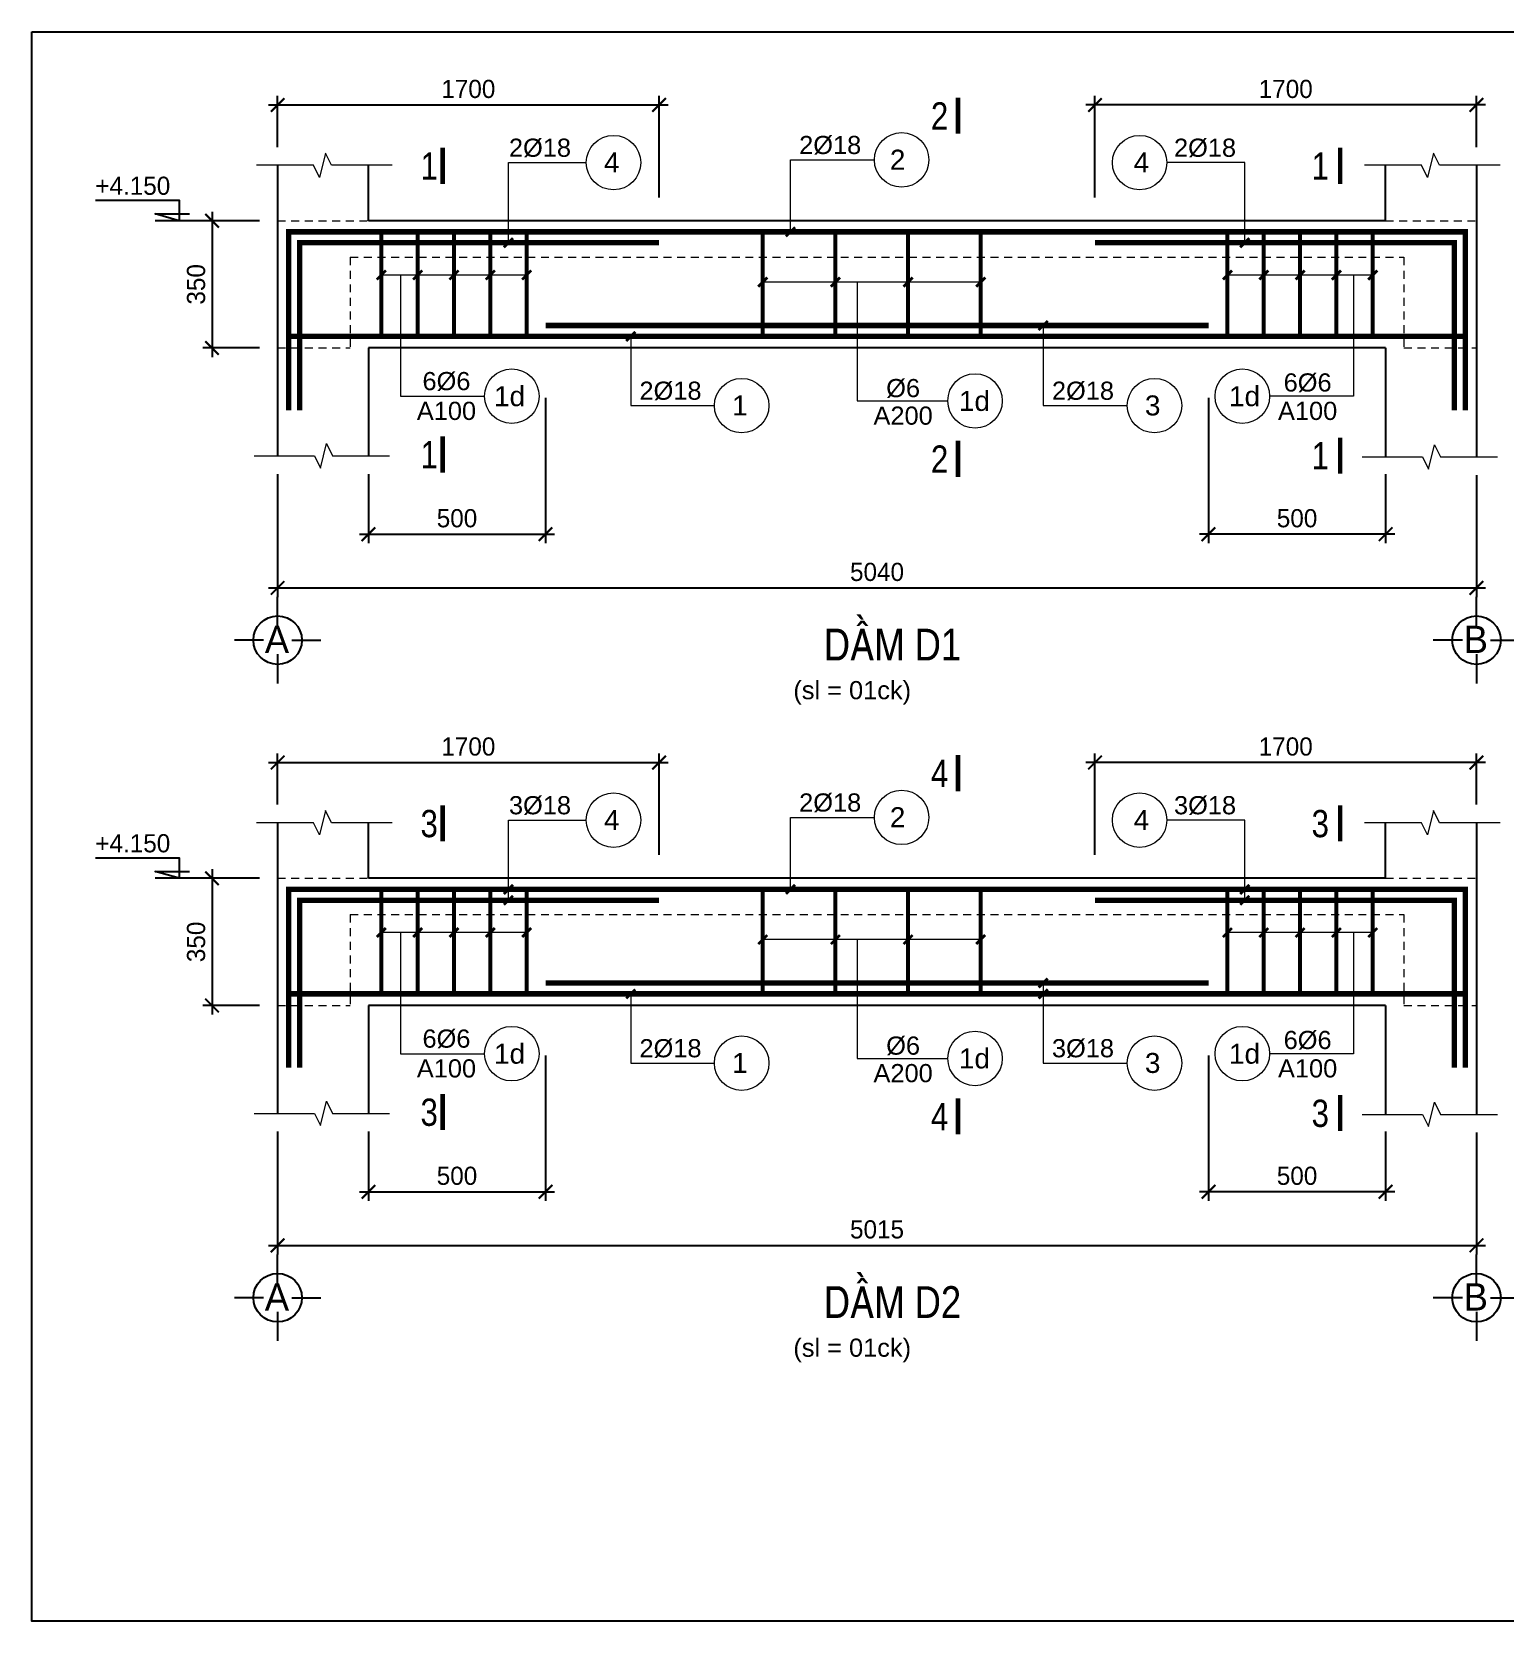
# Model space of a CAD drawing. Header units: millimetres. Extents: x -559287 to -299624, y 2351330 to 2655682.
# Drawn here: x -509398 to -493174, y 2515222 to 2532719 of the extents above; entities that cross this region are included whole.
import ezdxf
from ezdxf.enums import TextEntityAlignment as Align

# ---------------------------------------------------------------- set-up
doc = ezdxf.new("R2010")
doc.units = ezdxf.units.MM
doc.header["$LTSCALE"] = 10
doc.linetypes.add('HIDDEN', pattern=[0.3, 0.175, -0.125])
doc.linetypes.add('HIDDENX2', pattern=[0.75, 0.5, -0.25])
doc.layers.get('0').update_dxf_attribs({"lineweight": 20})
doc.layers.get('Defpoints').update_dxf_attribs({"lineweight": 20})
for name, color, linetype, lineweight in [('Dim', 251, 'Continuous', 15), ('Net khuat', 76, 'HIDDENX2', 15), ('Net manh', 8, 'Continuous', 13), ('Net thay', 4, 'Continuous', 25), ('Text', 54, 'Continuous', 25), ('Thep dai', 2, 'Continuous', 50), ('Thep doc', 140, 'Continuous', 60)]:
    doc.layers.add(name, color=color, linetype=linetype, lineweight=lineweight)
doc.layers.add('ththep', color=3, linetype='Continuous')
doc.styles.add('HELVE', font='VHAVAN.TTF', dxfattribs={"height": 800})
doc.styles.add('IN-NHO', font='VHELVEN.TTF', dxfattribs={"height": 200})
doc.styles.add('NGHIA5', font='arial_0.ttf', dxfattribs={"height": 180})
doc.styles.get("Standard").update_dxf_attribs({"font": 'nghia5.shx', "height": 200})
doc.styles.add('STYLE1-S1', font='VHARIALN.TTF')
doc.dimstyles.new('dim25', dxfattribs={"dimscale": 100, "dimtxt": 200, "dimasz": 1.5, "dimexe": 1, "dimexo": 2, "dimgap": 0.75, "dimtad": 1, "dimdec": 0, "dimlfac": 0.25, "dimzin": 0, "dimdsep": 46, "dimtxsty": 'Standard', "dimblk1": 'ARCHTICK', "dimblk2": 'ARCHTICK', "dimsah": 1, "dimcen": 0.09, "dimdle": 1, "dimclrd": 256, "dimclre": 256, "dimclrt": 54, "dimadec": 0, "dimazin": 0, "dimtfac": 1, "dimtdec": 0, "dimtofl": 0, "dimtmove": 2, "dimatfit": 3, "dimfxl": 0, "dimtolj": 1, "dimtzin": 0, "dimarcsym": 0})

# ---------------------------------------------------------------- blocks, each defined once
blk = doc.blocks.new('_ARCHTICK')
at = {"color": 0, "linetype": 'ByBlock', "const_width": 0.15}
blk.add_lwpolyline([(-0.5, -0.5), (0.5, 0.5)], dxfattribs=at)
blk = doc.blocks.new('*D172')
at = {"layer": 'Defpoints', "color": 0, "ltscale": 10, "transparency": 16777216}
for p in [(-506691, 2528051), (-493491, 2528039), (-493491, 2526597)]:
    blk.add_point(p, dxfattribs=at)
at = {"layer": 'Dim', "lineweight": -2, "ltscale": 10, "transparency": 16777216}
for p, q in [((-506691, 2527851), (-506691, 2526497)), ((-493491, 2527839), (-493491, 2526497)), ((-506791, 2526597), (-493391, 2526597))]:
    blk.add_line(p, q, dxfattribs=at)
at = {"layer": 'Dim', "lineweight": -2, "ltscale": 10, "transparency": 16777216, "xscale": 150, "yscale": 150, "zscale": 150, "rotation": 180}
blk.add_blockref('_ARCHTICK', (-506691, 2526597), dxfattribs=at)
at = {"layer": 'Dim', "lineweight": -2, "ltscale": 10, "transparency": 16777216, "xscale": 150, "yscale": 150, "zscale": 150}
blk.add_blockref('_ARCHTICK', (-493491, 2526597), dxfattribs=at)
at = {"layer": 'Dim', "color": 54, "ltscale": 10, "transparency": 16777216, "insert": (-500091, 2526772), "char_height": 200, "attachment_point": 5}
blk.add_mtext('\\A1;5040', dxfattribs=at)
blk = doc.blocks.new('*D173')
at = {"layer": 'Defpoints', "color": 0, "ltscale": 3, "transparency": 16777216}
for p in [(-497691, 2531914), (-493491, 2531251), (-497691, 2530696)]:
    blk.add_point(p, dxfattribs=at)
at = {"layer": 'Dim', "lineweight": -2, "ltscale": 3, "transparency": 16777216}
for p, q in [((-497691, 2530896), (-497691, 2532014)), ((-493491, 2531451), (-493491, 2532014)), ((-493391, 2531914), (-497791, 2531914))]:
    blk.add_line(p, q, dxfattribs=at)
at = {"layer": 'Dim', "lineweight": -2, "ltscale": 3, "transparency": 16777216, "xscale": 150, "yscale": 150, "zscale": 150, "rotation": 180}
blk.add_blockref('_ARCHTICK', (-497691, 2531914), dxfattribs=at)
at = {"layer": 'Dim', "lineweight": -2, "ltscale": 3, "transparency": 16777216, "xscale": 150, "yscale": 150, "zscale": 150}
blk.add_blockref('_ARCHTICK', (-493491, 2531914), dxfattribs=at)
at = {"layer": 'Dim', "color": 54, "ltscale": 3, "transparency": 16777216, "insert": (-495591, 2532089), "char_height": 200, "attachment_point": 5}
blk.add_mtext('\\A1;1700', dxfattribs=at)
blk = doc.blocks.new('*D174')
at = {"layer": 'Defpoints', "color": 0, "ltscale": 10, "transparency": 16777216}
for p in [(-503741, 2528888), (-505691, 2528051), (-503741, 2527188)]:
    blk.add_point(p, dxfattribs=at)
at = {"layer": 'Dim', "lineweight": -2, "ltscale": 10, "transparency": 16777216}
for p, q in [((-503741, 2528688), (-503741, 2527088)), ((-505691, 2527851), (-505691, 2527088)), ((-505791, 2527188), (-503641, 2527188))]:
    blk.add_line(p, q, dxfattribs=at)
at = {"layer": 'Dim', "lineweight": -2, "ltscale": 10, "transparency": 16777216, "xscale": 150, "yscale": 150, "zscale": 150, "rotation": 180}
blk.add_blockref('_ARCHTICK', (-505691, 2527188), dxfattribs=at)
at = {"layer": 'Dim', "lineweight": -2, "ltscale": 10, "transparency": 16777216, "xscale": 150, "yscale": 150, "zscale": 150}
blk.add_blockref('_ARCHTICK', (-503741, 2527188), dxfattribs=at)
at = {"layer": 'Dim', "color": 54, "ltscale": 10, "transparency": 16777216, "insert": (-504716, 2527363), "char_height": 200, "attachment_point": 5}
blk.add_mtext('\\A1;500', dxfattribs=at)
blk = doc.blocks.new('truc ngang-helve')
for points in [[(0, -4.8), (0, 0)], [(-2.33, -7.13), (-7.13, -7.13)], [(2.33, -7.13), (7.13, -7.13)], [(0, -9.45), (0, -14.26)]]:
    blk.add_lwpolyline(points)
blk.add_circle((0, -7.13), 4)
at = {"style": 'HELVE'}
blk.add_attdef('A', text='', height=4.5, dxfattribs=at).set_placement((0.03, -7.01), align=Align.MIDDLE_CENTER)
blk = doc.blocks.new('*D175')
at = {"layer": 'Defpoints', "color": 0, "ltscale": 10, "transparency": 16777216}
for p in [(-496441, 2528888), (-494491, 2528051), (-496441, 2527188)]:
    blk.add_point(p, dxfattribs=at)
at = {"layer": 'Dim', "lineweight": -2, "ltscale": 10, "transparency": 16777216}
for p, q in [((-496441, 2528688), (-496441, 2527088)), ((-494491, 2527851), (-494491, 2527088)), ((-494391, 2527188), (-496541, 2527188))]:
    blk.add_line(p, q, dxfattribs=at)
at = {"layer": 'Dim', "lineweight": -2, "ltscale": 10, "transparency": 16777216, "xscale": 150, "yscale": 150, "zscale": 150, "rotation": 180}
blk.add_blockref('_ARCHTICK', (-496441, 2527188), dxfattribs=at)
at = {"layer": 'Dim', "lineweight": -2, "ltscale": 10, "transparency": 16777216, "xscale": 150, "yscale": 150, "zscale": 150}
blk.add_blockref('_ARCHTICK', (-494491, 2527188), dxfattribs=at)
at = {"layer": 'Dim', "color": 54, "ltscale": 10, "transparency": 16777216, "insert": (-495466, 2527363), "char_height": 200, "attachment_point": 5}
blk.add_mtext('\\A1;500', dxfattribs=at)
blk = doc.blocks.new('*D176')
at = {"layer": 'Defpoints', "color": 0, "ltscale": 3, "transparency": 16777216}
for p in [(-506691, 2530639), (-507413, 2529239), (-506691, 2529239)]:
    blk.add_point(p, dxfattribs=at)
at = {"layer": 'Dim', "lineweight": -2, "ltscale": 3, "transparency": 16777216}
for p, q in [((-507413, 2530739), (-507413, 2529139)), ((-506891, 2530639), (-507513, 2530639)), ((-506891, 2529239), (-507513, 2529239))]:
    blk.add_line(p, q, dxfattribs=at)
at = {"layer": 'Dim', "lineweight": -2, "ltscale": 3, "transparency": 16777216, "xscale": 150, "yscale": 150, "zscale": 150}
for p, rotation in [((-507413, 2530639), 90), ((-507413, 2529239), 270)]:
    blk.add_blockref('_ARCHTICK', p, dxfattribs=dict(at, rotation=rotation))
at = {"layer": 'Dim', "color": 54, "ltscale": 3, "transparency": 16777216, "insert": (-507588, 2529939), "char_height": 200, "attachment_point": 5, "rotation": 90}
blk.add_mtext('\\A1;350', dxfattribs=at)
blk = doc.blocks.new('*D177')
at = {"layer": 'Defpoints', "color": 0, "ltscale": 3, "transparency": 16777216}
for p in [(-502491, 2531914), (-506691, 2531251), (-502491, 2530696)]:
    blk.add_point(p, dxfattribs=at)
at = {"layer": 'Dim', "lineweight": -2, "ltscale": 3, "transparency": 16777216}
for p, q in [((-506691, 2531451), (-506691, 2532014)), ((-502491, 2530896), (-502491, 2532014)), ((-506791, 2531914), (-502391, 2531914))]:
    blk.add_line(p, q, dxfattribs=at)
at = {"layer": 'Dim', "lineweight": -2, "ltscale": 3, "transparency": 16777216, "xscale": 150, "yscale": 150, "zscale": 150, "rotation": 180}
blk.add_blockref('_ARCHTICK', (-506691, 2531914), dxfattribs=at)
at = {"layer": 'Dim', "lineweight": -2, "ltscale": 3, "transparency": 16777216, "xscale": 150, "yscale": 150, "zscale": 150}
blk.add_blockref('_ARCHTICK', (-502491, 2531914), dxfattribs=at)
at = {"layer": 'Dim', "color": 54, "ltscale": 3, "transparency": 16777216, "insert": (-504591, 2532089), "char_height": 200, "attachment_point": 5}
blk.add_mtext('\\A1;1700', dxfattribs=at)
blk = doc.blocks.new('A$C17747A8B')
blk.add_line((0, 0), (525, 0))
blk.add_lwpolyline([(1183, 225), (263, 225), (263, 0), (525, 75), (150, 75)])
at = {"layer": 'Text'}
blk.add_attdef('+3.900', (183, 286), '', height=180, dxfattribs=at)
blk = doc.blocks.new('*D181')
at = {"layer": 'Defpoints', "color": 0, "ltscale": 10, "transparency": 16777216}
for p in [(-506691, 2520812), (-493491, 2520800), (-493491, 2519359)]:
    blk.add_point(p, dxfattribs=at)
at = {"layer": 'Dim', "lineweight": -2, "ltscale": 10, "transparency": 16777216}
for p, q in [((-506691, 2520612), (-506691, 2519259)), ((-493491, 2520600), (-493491, 2519259)), ((-506791, 2519359), (-493391, 2519359))]:
    blk.add_line(p, q, dxfattribs=at)
at = {"layer": 'Dim', "lineweight": -2, "ltscale": 10, "transparency": 16777216, "xscale": 150, "yscale": 150, "zscale": 150, "rotation": 180}
blk.add_blockref('_ARCHTICK', (-506691, 2519359), dxfattribs=at)
at = {"layer": 'Dim', "lineweight": -2, "ltscale": 10, "transparency": 16777216, "xscale": 150, "yscale": 150, "zscale": 150}
blk.add_blockref('_ARCHTICK', (-493491, 2519359), dxfattribs=at)
at = {"layer": 'Dim', "color": 54, "ltscale": 10, "transparency": 16777216, "insert": (-500091, 2519534), "char_height": 200, "attachment_point": 5}
blk.add_mtext('\\A1;5015', dxfattribs=at)
blk = doc.blocks.new('*D182')
at = {"layer": 'Defpoints', "color": 0, "ltscale": 3, "transparency": 16777216}
for p in [(-497691, 2524675), (-493491, 2524012), (-497691, 2523458)]:
    blk.add_point(p, dxfattribs=at)
at = {"layer": 'Dim', "lineweight": -2, "ltscale": 3, "transparency": 16777216}
for p, q in [((-497691, 2523658), (-497691, 2524775)), ((-493491, 2524212), (-493491, 2524775)), ((-493391, 2524675), (-497791, 2524675))]:
    blk.add_line(p, q, dxfattribs=at)
at = {"layer": 'Dim', "lineweight": -2, "ltscale": 3, "transparency": 16777216, "xscale": 150, "yscale": 150, "zscale": 150, "rotation": 180}
blk.add_blockref('_ARCHTICK', (-497691, 2524675), dxfattribs=at)
at = {"layer": 'Dim', "lineweight": -2, "ltscale": 3, "transparency": 16777216, "xscale": 150, "yscale": 150, "zscale": 150}
blk.add_blockref('_ARCHTICK', (-493491, 2524675), dxfattribs=at)
at = {"layer": 'Dim', "color": 54, "ltscale": 3, "transparency": 16777216, "insert": (-495591, 2524850), "char_height": 200, "attachment_point": 5}
blk.add_mtext('\\A1;1700', dxfattribs=at)
blk = doc.blocks.new('*D183')
at = {"layer": 'Defpoints', "color": 0, "ltscale": 10, "transparency": 16777216}
for p in [(-503741, 2521649), (-505691, 2520812), (-503741, 2519949)]:
    blk.add_point(p, dxfattribs=at)
at = {"layer": 'Dim', "lineweight": -2, "ltscale": 10, "transparency": 16777216}
for p, q in [((-503741, 2521449), (-503741, 2519849)), ((-505691, 2520612), (-505691, 2519849)), ((-505791, 2519949), (-503641, 2519949))]:
    blk.add_line(p, q, dxfattribs=at)
at = {"layer": 'Dim', "lineweight": -2, "ltscale": 10, "transparency": 16777216, "xscale": 150, "yscale": 150, "zscale": 150, "rotation": 180}
blk.add_blockref('_ARCHTICK', (-505691, 2519949), dxfattribs=at)
at = {"layer": 'Dim', "lineweight": -2, "ltscale": 10, "transparency": 16777216, "xscale": 150, "yscale": 150, "zscale": 150}
blk.add_blockref('_ARCHTICK', (-503741, 2519949), dxfattribs=at)
at = {"layer": 'Dim', "color": 54, "ltscale": 10, "transparency": 16777216, "insert": (-504716, 2520124), "char_height": 200, "attachment_point": 5}
blk.add_mtext('\\A1;500', dxfattribs=at)
blk = doc.blocks.new('*D184')
at = {"layer": 'Defpoints', "color": 0, "ltscale": 10, "transparency": 16777216}
for p in [(-496441, 2521649), (-494491, 2520812), (-496441, 2519949)]:
    blk.add_point(p, dxfattribs=at)
at = {"layer": 'Dim', "lineweight": -2, "ltscale": 10, "transparency": 16777216}
for p, q in [((-496441, 2521449), (-496441, 2519849)), ((-494491, 2520612), (-494491, 2519849)), ((-494391, 2519949), (-496541, 2519949))]:
    blk.add_line(p, q, dxfattribs=at)
at = {"layer": 'Dim', "lineweight": -2, "ltscale": 10, "transparency": 16777216, "xscale": 150, "yscale": 150, "zscale": 150, "rotation": 180}
blk.add_blockref('_ARCHTICK', (-496441, 2519949), dxfattribs=at)
at = {"layer": 'Dim', "lineweight": -2, "ltscale": 10, "transparency": 16777216, "xscale": 150, "yscale": 150, "zscale": 150}
blk.add_blockref('_ARCHTICK', (-494491, 2519949), dxfattribs=at)
at = {"layer": 'Dim', "color": 54, "ltscale": 10, "transparency": 16777216, "insert": (-495466, 2520124), "char_height": 200, "attachment_point": 5}
blk.add_mtext('\\A1;500', dxfattribs=at)
blk = doc.blocks.new('*D185')
at = {"layer": 'Defpoints', "color": 0, "ltscale": 3, "transparency": 16777216}
for p in [(-506691, 2523400), (-507413, 2522000), (-506691, 2522000)]:
    blk.add_point(p, dxfattribs=at)
at = {"layer": 'Dim', "lineweight": -2, "ltscale": 3, "transparency": 16777216}
for p, q in [((-506891, 2523400), (-507513, 2523400)), ((-507413, 2523500), (-507413, 2521900)), ((-506891, 2522000), (-507513, 2522000))]:
    blk.add_line(p, q, dxfattribs=at)
at = {"layer": 'Dim', "lineweight": -2, "ltscale": 3, "transparency": 16777216, "xscale": 150, "yscale": 150, "zscale": 150}
for p, rotation in [((-507413, 2523400), 90), ((-507413, 2522000), 270)]:
    blk.add_blockref('_ARCHTICK', p, dxfattribs=dict(at, rotation=rotation))
at = {"layer": 'Dim', "color": 54, "ltscale": 3, "transparency": 16777216, "insert": (-507588, 2522700), "char_height": 200, "attachment_point": 5, "rotation": 90}
blk.add_mtext('\\A1;350', dxfattribs=at)
blk = doc.blocks.new('*D186')
at = {"layer": 'Defpoints', "color": 0, "ltscale": 3, "transparency": 16777216}
for p in [(-502491, 2524675), (-506691, 2524012), (-502491, 2523458)]:
    blk.add_point(p, dxfattribs=at)
at = {"layer": 'Dim', "lineweight": -2, "ltscale": 3, "transparency": 16777216}
for p, q in [((-506691, 2524212), (-506691, 2524775)), ((-502491, 2523658), (-502491, 2524775)), ((-506791, 2524675), (-502391, 2524675))]:
    blk.add_line(p, q, dxfattribs=at)
at = {"layer": 'Dim', "lineweight": -2, "ltscale": 3, "transparency": 16777216, "xscale": 150, "yscale": 150, "zscale": 150, "rotation": 180}
blk.add_blockref('_ARCHTICK', (-506691, 2524675), dxfattribs=at)
at = {"layer": 'Dim', "lineweight": -2, "ltscale": 3, "transparency": 16777216, "xscale": 150, "yscale": 150, "zscale": 150}
blk.add_blockref('_ARCHTICK', (-502491, 2524675), dxfattribs=at)
at = {"layer": 'Dim', "color": 54, "ltscale": 3, "transparency": 16777216, "insert": (-504591, 2524850), "char_height": 200, "attachment_point": 5}
blk.add_mtext('\\A1;1700', dxfattribs=at)

msp = doc.modelspace()

# ---------------------------------------------------------------- linework, layer by layer
at = {"layer": 'Net khuat', "linetype": 'HIDDEN', "ltscale": 50}
for p, q in [((-506690.8, 2530639), (-505690.8, 2530639)), ((-494490.8, 2530639), (-493490.9, 2530639)), ((-505890.9, 2530239), (-494290.7, 2530239)), ((-505890.9, 2530239), (-505890.9, 2529239)), ((-494290.7, 2530239), (-494290.7, 2529239)), ((-506690.8, 2529239), (-505890.9, 2529239)), ((-494290.7, 2529239), (-493490.7, 2529239)), ((-506690.8, 2523400.5), (-505690.8, 2523400.5)), ((-494490.8, 2523400.5), (-493490.9, 2523400.5)), ((-505890.9, 2523000.5), (-494290.7, 2523000.5)), ((-505890.9, 2523000.5), (-505890.9, 2522000.5)), ((-494290.7, 2523000.5), (-494290.7, 2522000.5)), ((-506690.8, 2522000.5), (-505890.9, 2522000.5)), ((-494290.7, 2522000.5), (-493490.7, 2522000.5))]:
    msp.add_line(p, q, dxfattribs=at)
at = {"layer": 'Net manh'}
for p, q in [((-503949.1, 2530041.7), (-505549.1, 2530041.7)), ((-494632.5, 2530041.7), (-496232.5, 2530041.7)), ((-498949.4, 2529964.4), (-501349.4, 2529964.4)), ((-503949.1, 2522803.1), (-505549.1, 2522803.1)), ((-498949.4, 2522725.9), (-501349.4, 2522725.9)), ((-494632.5, 2522803.1), (-496232.5, 2522803.1))]:
    msp.add_line(p, q, dxfattribs=at)
for points in [[(-505430.8, 2531250.8), (-506096, 2531250.8), (-506163.2, 2531384.9), (-506228.8, 2531116.7), (-506296, 2531250.8), (-506923.4, 2531250.8)], [(-504149.7, 2530397.2), (-504149.7, 2531279.1), (-503292, 2531279.1)], [(-501044.4, 2530517.2), (-501044.4, 2531309.1), (-500120.3, 2531309.1)], [(-496041.9, 2530397.2), (-496041.9, 2531279.1), (-496899.6, 2531279.1)], [(-493230.8, 2531250.8), (-493896, 2531250.8), (-493963.2, 2531384.9), (-494028.8, 2531116.7), (-494096, 2531250.8), (-494723.4, 2531250.8)], [(-505337.9, 2530041.7), (-505337.9, 2528707.8), (-504412.6, 2528707.8)], [(-494843.6, 2530041.7), (-494843.6, 2528707.8), (-495768.9, 2528707.8)], [(-500309.8, 2529964.4), (-500309.8, 2528655.7), (-499311.6, 2528655.7)], [(-502802.7, 2529365.9), (-502802.7, 2528604), (-501881.4, 2528604)], [(-498260.9, 2529485.9), (-498260.9, 2528604), (-497335.8, 2528604)], [(-506950.7, 2528051), (-506285.5, 2528051), (-506218.3, 2527916.9), (-506152.7, 2528185.1), (-506085.5, 2528051), (-505458.1, 2528051)], [(-494750.7, 2528039), (-494085.5, 2528039), (-494018.3, 2527904.9), (-493952.7, 2528173.1), (-493885.5, 2528039), (-493258.1, 2528039)], [(-505430.8, 2524012.3), (-506096, 2524012.3), (-506163.2, 2524146.4), (-506228.8, 2523878.2), (-506296, 2524012.3), (-506923.4, 2524012.3)], [(-501044.4, 2523278.6), (-501044.4, 2524070.6), (-500120.3, 2524070.6)], [(-493230.8, 2524012.3), (-493896, 2524012.3), (-493963.2, 2524146.4), (-494028.8, 2523878.2), (-494096, 2524012.3), (-494723.4, 2524012.3)], [(-504149.7, 2523158.6), (-504149.7, 2524040.6), (-503292, 2524040.6)], [(-496041.9, 2523158.6), (-496041.9, 2524040.6), (-496899.6, 2524040.6)], [(-505337.9, 2522803.1), (-505337.9, 2521469.3), (-504412.6, 2521469.3)], [(-500309.8, 2522725.9), (-500309.8, 2521417.2), (-499311.6, 2521417.2)], [(-494843.6, 2522803.1), (-494843.6, 2521469.3), (-495768.9, 2521469.3)], [(-498260.9, 2522247.4), (-498260.9, 2521365.4), (-497335.8, 2521365.4)], [(-502802.7, 2522127.4), (-502802.7, 2521365.4), (-501881.4, 2521365.4)], [(-506950.7, 2520812.4), (-506285.5, 2520812.4), (-506218.3, 2520678.3), (-506152.7, 2520946.5), (-506085.5, 2520812.4), (-505458.1, 2520812.4)], [(-494750.7, 2520800.4), (-494085.5, 2520800.4), (-494018.3, 2520666.3), (-493952.7, 2520934.5), (-493885.5, 2520800.4), (-493258.1, 2520800.4)]]:
    msp.add_lwpolyline(points, dxfattribs=at)
at = {"layer": 'Net manh', "const_width": 30}
for points in [[(-501094.4, 2530467.2), (-500994.4, 2530567.2)], [(-504199.7, 2530347.2), (-504099.7, 2530447.2)], [(-496091.9, 2530347.2), (-495991.9, 2530447.2)], [(-505599.1, 2529991.7), (-505499.1, 2530091.7)], [(-505199.1, 2529991.7), (-505099.1, 2530091.7)], [(-504799.1, 2529991.7), (-504699.1, 2530091.7)], [(-504399.1, 2529991.7), (-504299.1, 2530091.7)], [(-503999.1, 2529991.7), (-503899.1, 2530091.7)], [(-501399.4, 2529914.4), (-501299.4, 2530014.4)], [(-500599.4, 2529914.4), (-500499.4, 2530014.4)], [(-499799.4, 2529914.4), (-499699.4, 2530014.4)], [(-498999.4, 2529914.4), (-498899.4, 2530014.4)], [(-496282.5, 2529991.7), (-496182.5, 2530091.7)], [(-495882.5, 2529991.7), (-495782.5, 2530091.7)], [(-495482.5, 2529991.7), (-495382.5, 2530091.7)], [(-495082.5, 2529991.7), (-494982.5, 2530091.7)], [(-494682.5, 2529991.7), (-494582.5, 2530091.7)], [(-498310.9, 2529435.9), (-498210.9, 2529535.9)], [(-502852.7, 2529315.9), (-502752.7, 2529415.9)], [(-504199.7, 2523228.6), (-504099.7, 2523328.6)], [(-504199.7, 2523108.6), (-504099.7, 2523208.6)], [(-501094.4, 2523228.6), (-500994.4, 2523328.6)], [(-496091.9, 2523228.6), (-495991.9, 2523328.6)], [(-496091.9, 2523108.6), (-495991.9, 2523208.6)], [(-505599.1, 2522753.1), (-505499.1, 2522853.1)], [(-505199.1, 2522753.1), (-505099.1, 2522853.1)], [(-504799.1, 2522753.1), (-504699.1, 2522853.1)], [(-504399.1, 2522753.1), (-504299.1, 2522853.1)], [(-503999.1, 2522753.1), (-503899.1, 2522853.1)], [(-496282.5, 2522753.1), (-496182.5, 2522853.1)], [(-495882.5, 2522753.1), (-495782.5, 2522853.1)], [(-495482.5, 2522753.1), (-495382.5, 2522853.1)], [(-495082.5, 2522753.1), (-494982.5, 2522853.1)], [(-494682.5, 2522753.1), (-494582.5, 2522853.1)], [(-501399.4, 2522675.9), (-501299.4, 2522775.9)], [(-500599.4, 2522675.9), (-500499.4, 2522775.9)], [(-499799.4, 2522675.9), (-499699.4, 2522775.9)], [(-498999.4, 2522675.9), (-498899.4, 2522775.9)], [(-502852.7, 2522077.4), (-502752.7, 2522177.4)], [(-498310.9, 2522197.4), (-498210.9, 2522297.4)], [(-498310.9, 2522077.4), (-498210.9, 2522177.4)]]:
    msp.add_lwpolyline(points, dxfattribs=at)
at = {"layer": 'Net manh'}
for centre in [(-499820.3, 2531309.1), (-502992, 2531279.1), (-497199.6, 2531279.1), (-504112.6, 2528707.8), (-496068.9, 2528707.8), (-501581.4, 2528604), (-499011.6, 2528655.7), (-497035.8, 2528604), (-502992, 2524040.6), (-499820.3, 2524070.6), (-497199.6, 2524040.6), (-504112.6, 2521469.3), (-501581.4, 2521365.4), (-499011.6, 2521417.2), (-497035.8, 2521365.4), (-496068.9, 2521469.3)]:
    msp.add_circle(centre, 300, dxfattribs=at)
at = {"layer": 'Net thay'}
for p, q in [((-506690.8, 2531250.8), (-506690.8, 2528051)), ((-505690.8, 2530639), (-505690.8, 2531250.8)), ((-494490.8, 2530639), (-494490.8, 2531250.8)), ((-493490.8, 2531250.8), (-493490.8, 2528039)), ((-505690.8, 2529239), (-505690.8, 2528051)), ((-494490.8, 2529239), (-494490.8, 2528039)), ((-506690.8, 2524012.3), (-506690.8, 2520812.4)), ((-505690.8, 2523400.5), (-505690.8, 2524012.3)), ((-494490.8, 2523400.5), (-494490.8, 2524012.3)), ((-493490.8, 2524012.3), (-493490.8, 2520800.4)), ((-505690.8, 2522000.5), (-505690.8, 2520812.4)), ((-494490.8, 2522000.5), (-494490.8, 2520800.4))]:
    msp.add_line(p, q, dxfattribs=at)
at = {"layer": 'Net thay', "ltscale": 10}
for p, q in [((-494490.8, 2530639), (-505690.8, 2530639)), ((-494490.8, 2529239), (-505690.8, 2529239)), ((-494490.8, 2523400.5), (-505690.8, 2523400.5)), ((-494490.8, 2522000.5), (-505690.8, 2522000.5))]:
    msp.add_line(p, q, dxfattribs=at)
at = {"layer": 'Text', "const_width": 50}
for points in [[(-499198.6, 2531994.9), (-499198.6, 2531597.6)], [(-504874.1, 2531442.2), (-504874.1, 2531045)], [(-494991.6, 2531442.2), (-494991.6, 2531045)], [(-504874.1, 2528264.8), (-504874.1, 2527867.5)], [(-494991.6, 2528252.8), (-494991.6, 2527855.5)], [(-499198.6, 2528216.7), (-499198.6, 2527819.4)], [(-499198.6, 2524756.3), (-499198.6, 2524359.1)], [(-504874.1, 2524203.7), (-504874.1, 2523806.4)], [(-494991.6, 2524203.7), (-494991.6, 2523806.4)], [(-504874.1, 2521026.3), (-504874.1, 2520629)], [(-499198.6, 2520978.1), (-499198.6, 2520580.9)], [(-494991.6, 2521014.3), (-494991.6, 2520617)]]:
    msp.add_lwpolyline(points, dxfattribs=at)
at = {"layer": 'Thep dai', "const_width": 45}
for points in [[(-505549.1, 2529366.2), (-505549.1, 2530517.2)], [(-505149.1, 2529366.2), (-505149.1, 2530517.2)], [(-504749.1, 2529366.2), (-504749.1, 2530517.2)], [(-504349.1, 2529366.2), (-504349.1, 2530517.2)], [(-503949.1, 2529366.2), (-503949.1, 2530517.2)], [(-501349.4, 2529366.2), (-501349.4, 2530517.2)], [(-500549.4, 2529366.2), (-500549.4, 2530517.2)], [(-499749.4, 2529366.2), (-499749.4, 2530517.2)], [(-498949.4, 2529366.2), (-498949.4, 2530517.2)], [(-496232.5, 2529366.2), (-496232.5, 2530517.2)], [(-495832.5, 2529366.2), (-495832.5, 2530517.2)], [(-495432.5, 2529366.2), (-495432.5, 2530517.2)], [(-495032.5, 2529366.2), (-495032.5, 2530517.2)], [(-494632.5, 2529366.2), (-494632.5, 2530517.2)], [(-505549.1, 2522127.7), (-505549.1, 2523278.6)], [(-505149.1, 2522127.7), (-505149.1, 2523278.6)], [(-504749.1, 2522127.7), (-504749.1, 2523278.6)], [(-504349.1, 2522127.7), (-504349.1, 2523278.6)], [(-503949.1, 2522127.7), (-503949.1, 2523278.6)], [(-501349.4, 2522127.7), (-501349.4, 2523278.6)], [(-500549.4, 2522127.7), (-500549.4, 2523278.6)], [(-499749.4, 2522127.7), (-499749.4, 2523278.6)], [(-498949.4, 2522127.7), (-498949.4, 2523278.6)], [(-496232.5, 2522127.7), (-496232.5, 2523278.6)], [(-495832.5, 2522127.7), (-495832.5, 2523278.6)], [(-495432.5, 2522127.7), (-495432.5, 2523278.6)], [(-495032.5, 2522127.7), (-495032.5, 2523278.6)], [(-494632.5, 2522127.7), (-494632.5, 2523278.6)]]:
    msp.add_lwpolyline(points, dxfattribs=at)
at = {"layer": 'Thep doc', "ltscale": 10, "const_width": 60}
for points in [[(-493612.6, 2528553.6), (-493612.6, 2530517.2), (-495252, 2530517.2), (-506568.9, 2530517.2), (-506568.9, 2528553.6)], [(-506447.1, 2528553.6), (-506447.1, 2530397.2), (-502490.8, 2530397.2)], [(-497690.8, 2530397.2), (-493734.5, 2530397.2), (-493734.5, 2528553.6)], [(-503741, 2529486.2), (-496440.5, 2529486.2)], [(-506568.9, 2529366.2), (-493612.6, 2529366.2)], [(-493612.6, 2521315.1), (-493612.6, 2523278.6), (-495252, 2523278.6), (-506568.9, 2523278.6), (-506568.9, 2521315.1)], [(-506447.1, 2521315.1), (-506447.1, 2523158.6), (-502490.8, 2523158.6)], [(-497690.8, 2523158.6), (-493734.5, 2523158.6), (-493734.5, 2521315.1)], [(-506568.9, 2522127.7), (-493612.6, 2522127.7)], [(-503741, 2522247.7), (-496440.5, 2522247.7)]]:
    msp.add_lwpolyline(points, dxfattribs=at)
at = {"layer": 'ththep'}
msp.add_lwpolyline([(-509397.8, 2532719.4), (-484977.1, 2532719.4), (-484977.1, 2515221.5), (-509397.8, 2515221.5)], close=True, dxfattribs=at)

# ---------------------------------------------------------------- block references
at = {"layer": 'Net thay'}
ref = msp.add_blockref('A$C17747A8B', (-507512.7, 2530639), dxfattribs=dict(at, xscale=-1))
ref.add_attrib('+3.900', '+4.150', (-508698.4, 2530924.5), dxfattribs={"layer": 'Text', "height": 200})
ref = msp.add_blockref('truc ngang-helve', (-506690.8, 2526497.1), dxfattribs=dict(at, xscale=66.66666666662786, yscale=66.66666666651145, zscale=66.66666666666667))
ref.add_attrib('A', 'A', dxfattribs={"layer": 'Text', "height": 300, "style": 'HELVE'}).set_placement((-506698.1, 2526030), align=Align.MIDDLE_CENTER)
ref = msp.add_blockref('truc ngang-helve', (-493490.8, 2526497.1), dxfattribs=dict(at, xscale=66.66666666662786, yscale=66.66666666651145, zscale=66.66666666666667))
ref.add_attrib('A', 'b', dxfattribs={"layer": 'Text', "height": 300, "style": 'HELVE'}).set_placement((-493498.1, 2526030), align=Align.MIDDLE_CENTER)
ref = msp.add_blockref('A$C17747A8B', (-507512.7, 2523400.5), dxfattribs=dict(at, xscale=-1))
ref.add_attrib('+3.900', '+4.150', (-508698.4, 2523686), dxfattribs={"layer": 'Text', "height": 200})
ref = msp.add_blockref('truc ngang-helve', (-506690.8, 2519258.6), dxfattribs=dict(at, xscale=66.66666666662786, yscale=66.66666666651145, zscale=66.66666666666667))
ref.add_attrib('A', 'A', dxfattribs={"layer": 'Text', "height": 300, "style": 'HELVE'}).set_placement((-506698.1, 2518791.5), align=Align.MIDDLE_CENTER)
ref = msp.add_blockref('truc ngang-helve', (-493490.8, 2519258.6), dxfattribs=dict(at, xscale=66.66666666662786, yscale=66.66666666651145, zscale=66.66666666666667))
ref.add_attrib('A', 'b', dxfattribs={"layer": 'Text', "height": 300, "style": 'HELVE'}).set_placement((-493498.1, 2518791.5), align=Align.MIDDLE_CENTER)

# ---------------------------------------------------------------- texts
at = {"layer": 'Text'}
for s, height, style, p in [('2', 300, 'STYLE1-S1', (-499402.2, 2531793.7)), ('2', 220, 'IN-NHO', (-499864.2, 2531311.2)), ('1', 300, 'STYLE1-S1', (-505022, 2531241.1)), ('4', 220, 'IN-NHO', (-503011.9, 2531281.2)), ('4', 220, 'IN-NHO', (-497179.7, 2531281.2)), ('1', 300, 'STYLE1-S1', (-495210.6, 2531241.1)), ('1d', 220, 'IN-NHO', (-504137.2, 2528707.8)), ('1d', 220, 'IN-NHO', (-496044.4, 2528707.8)), ('1', 220, 'IN-NHO', (-501601.3, 2528606)), ('1d', 220, 'IN-NHO', (-499018.5, 2528655.7)), ('3', 220, 'IN-NHO', (-497055.8, 2528606)), ('1', 300, 'STYLE1-S1', (-505022, 2528063.7)), ('2', 300, 'STYLE1-S1', (-499402.2, 2528015.5)), ('1', 300, 'STYLE1-S1', (-495210.6, 2528051.7)), ('4', 300, 'STYLE1-S1', (-499402.2, 2524555.2)), ('3', 300, 'STYLE1-S1', (-505022, 2524002.6)), ('4', 220, 'IN-NHO', (-503011.9, 2524042.6)), ('2', 220, 'IN-NHO', (-499864.2, 2524072.6)), ('4', 220, 'IN-NHO', (-497179.7, 2524042.6)), ('3', 300, 'STYLE1-S1', (-495210.6, 2524002.6)), ('1d', 220, 'IN-NHO', (-504137.2, 2521469.3)), ('1', 220, 'IN-NHO', (-501601.3, 2521367.5)), ('1d', 220, 'IN-NHO', (-499018.5, 2521417.2)), ('3', 220, 'IN-NHO', (-497055.8, 2521367.5)), ('1d', 220, 'IN-NHO', (-496044.4, 2521469.3)), ('3', 300, 'STYLE1-S1', (-505022, 2520825.1)), ('4', 300, 'STYLE1-S1', (-499402.2, 2520777)), ('3', 300, 'STYLE1-S1', (-495210.6, 2520813.1))]:
    msp.add_text(s, height=height, dxfattribs=dict(at, style=style)).set_placement(p, align=Align.MIDDLE_CENTER)
at = {"layer": 'Text', "ltscale": 3, "style": 'NGHIA5'}
for s, p in [('2%%C18', (-503802.1, 2531343.4)), ('2%%C18', (-500606.8, 2531373.4)), ('2%%C18', (-496479.4, 2531343.4)), ('6%%C6', (-504831.9, 2528774)), ('2%%C18', (-502365.1, 2528668.2)), ('%%C6', (-499803.7, 2528697)), ('2%%C18', (-497823.3, 2528668.2)), ('6%%C6', (-495349.7, 2528759)), ('A100', (-504831.9, 2528446.1)), ('A100', (-495349.7, 2528446.1)), ('A200', (-499803.7, 2528393.9)), ('3%%C18', (-503802.1, 2524104.8)), ('2%%C18', (-500606.8, 2524134.8)), ('3%%C18', (-496479.4, 2524104.8)), ('6%%C6', (-504831.9, 2521535.5)), ('2%%C18', (-502365.1, 2521429.7)), ('%%C6', (-499803.7, 2521458.5)), ('3%%C18', (-497823.3, 2521429.7)), ('6%%C6', (-495349.7, 2521520.5)), ('A100', (-504831.9, 2521207.5)), ('A200', (-499803.7, 2521155.4)), ('A100', (-495349.7, 2521207.5))]:
    msp.add_text(s, height=200, dxfattribs=at).set_placement(p, align=Align.CENTER)
at = {"layer": 'Text', "style": 'STYLE1-S1'}
for s, p in [('DÇM D1', (-499164.7, 2525798.3)), ('DÇM D2', (-499164.7, 2518559.8))]:
    msp.add_text(s, height=350, dxfattribs=at).set_placement(p, align=Align.RIGHT)
at = {"layer": 'Text', "ltscale": 3, "style": 'NGHIA5'}
for p in [(-501012.4, 2525371.5), (-501012.4, 2518133)]:
    msp.add_text('(sl = 01ck)', height=200, dxfattribs=at).set_placement(p)

# ---------------------------------------------------------------- dimensions: what is measured, and where the dimension line sits
at = {"layer": 'Dim', "ltscale": 3}
for base, p1, p2, picture, middle in [((-502490.8, 2531914), (-506690.8, 2531250.8), (-502490.8, 2530696.4), '*D177', (-504590.8, 2532089)), ((-502490.8, 2524675.5), (-506690.8, 2524012.3), (-502490.8, 2523457.9), '*D186', (-504590.8, 2524850.5))]:
    dim = msp.add_linear_dim(base=base, p1=p1, p2=p2, text='1700', dimstyle='dim25', dxfattribs=at)
    dim.commit()
    dim.dimension.update_dxf_attribs({"geometry": picture, "text_midpoint": middle})
for base, p1, p2, picture, middle in [((-497690.8, 2531914), (-493490.8, 2531250.8), (-497690.8, 2530696.4), '*D173', (-495590.8, 2532089)), ((-497690.8, 2524675.5), (-493490.8, 2524012.3), (-497690.8, 2523457.9), '*D182', (-495590.8, 2524850.5))]:
    dim = msp.add_linear_dim(base=base, p1=p1, p2=p2, angle=180, text='1700', dimstyle='dim25', dxfattribs=at)
    dim.commit()
    dim.dimension.update_dxf_attribs({"geometry": picture, "text_midpoint": middle})
for base, p1, p2, picture, middle in [((-507412.7, 2529239), (-506690.7, 2530639), (-506690.8, 2529239), '*D176', (-507587.7, 2529939)), ((-507412.7, 2522000.5), (-506690.7, 2523400.5), (-506690.8, 2522000.5), '*D185', (-507587.7, 2522700.5))]:
    dim = msp.add_linear_dim(base=base, p1=p1, p2=p2, angle=90, dimstyle='dim25', dxfattribs=at)
    dim.commit()
    dim.dimension.update_dxf_attribs({"geometry": picture, "text_midpoint": middle})
at = {"layer": 'Dim', "ltscale": 10}
for base, p1, p2, picture, middle in [((-503741, 2527187.8), (-505690.8, 2528051), (-503741, 2528888), '*D174', (-504715.9, 2527362.8)), ((-503741, 2519949.2), (-505690.8, 2520812.4), (-503741, 2521649.4), '*D183', (-504715.9, 2520124.2))]:
    dim = msp.add_linear_dim(base=base, p1=p1, p2=p2, text='500', dimstyle='dim25', dxfattribs=at)
    dim.commit()
    dim.dimension.update_dxf_attribs({"geometry": picture, "text_midpoint": middle})
for base, p1, p2, text, picture, middle in [((-496440.5, 2527187.8), (-494490.8, 2528051), (-496440.5, 2528888), '500', '*D175', (-495465.6, 2527362.8)), ((-493490.8, 2526597.1), (-506690.8, 2528051), (-493490.8, 2528039), '5040', '*D172', (-500090.8, 2526772.1)), ((-496440.5, 2519949.2), (-494490.8, 2520812.4), (-496440.5, 2521649.4), '500', '*D184', (-495465.6, 2520124.2)), ((-493490.8, 2519358.6), (-506690.8, 2520812.4), (-493490.8, 2520800.4), '5015', '*D181', (-500090.8, 2519533.6))]:
    dim = msp.add_linear_dim(base=base, p1=p1, p2=p2, angle=180, text=text, dimstyle='dim25', dxfattribs=at)
    dim.commit()
    dim.dimension.update_dxf_attribs({"geometry": picture, "text_midpoint": middle})

doc.saveas('drawing.dxf')
